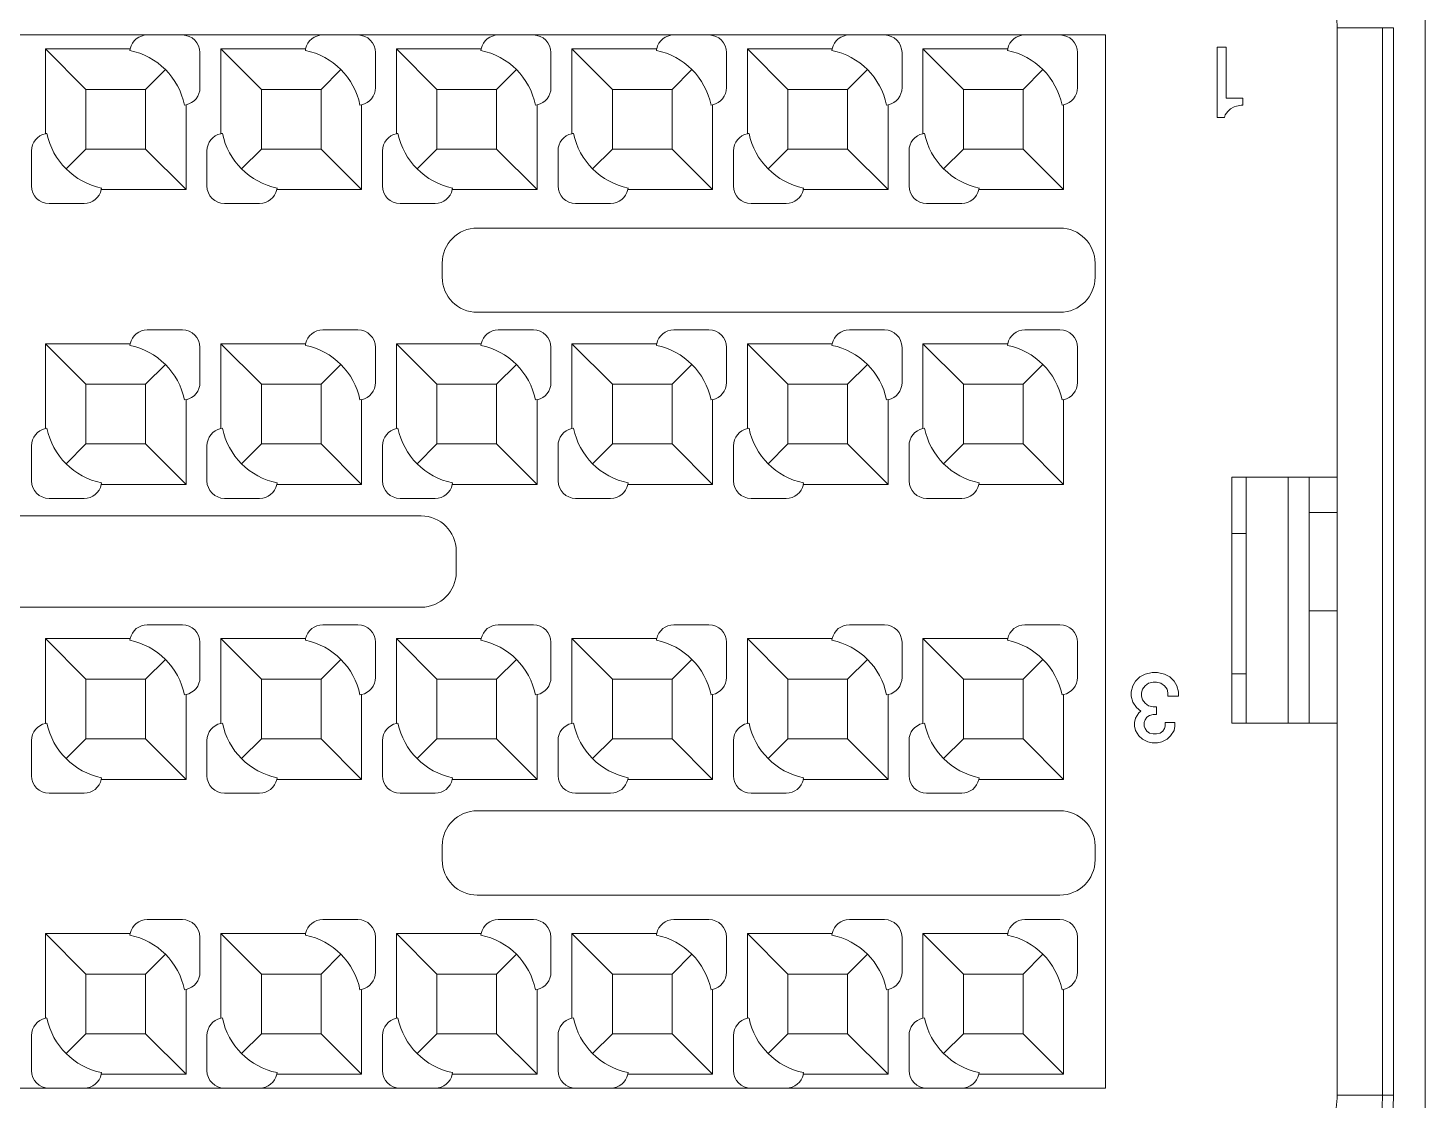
# Model space of a CAD drawing. Header units: inches. Extents: x 47316 to 59086, y 3141 to 11743.
# Drawn here: x 54119.66 to 54139.56, y 9553.62 to 9568.89 of the extents above; entities that cross this region are included whole.
import ezdxf

# ---------------------------------------------------------------- set-up
doc = ezdxf.new("R2010")
doc.units = ezdxf.units.IN
doc.header["$MEASUREMENT"] = 0

msp = doc.modelspace()

# ---------------------------------------------------------------- linework, layer by layer
at = {"color": 0, "lineweight": 15}
msp.add_line((54139.558, 9547.44), (54139.558, 9575.14), dxfattribs=at)
at = {"color": 0, "lineweight": 15, "ltscale": 0.05}
for p, q in [((54119.358, 9568.79), (54121.358, 9568.79)), ((54121.858, 9568.79), (54123.858, 9568.79)), ((54124.358, 9568.79), (54126.358, 9568.79)), ((54126.858, 9568.79), (54128.858, 9568.79)), ((54129.358, 9568.79), (54131.358, 9568.79)), ((54131.858, 9568.79), (54133.858, 9568.79)), ((54117.958, 9553.79), (54119.958, 9553.79)), ((54120.458, 9553.79), (54122.458, 9553.79)), ((54122.958, 9553.79), (54124.958, 9553.79)), ((54125.458, 9553.79), (54127.458, 9553.79)), ((54127.958, 9553.79), (54129.958, 9553.79)), ((54130.458, 9553.79), (54132.458, 9553.79))]:
    msp.add_line(p, q, dxfattribs=at)
at = {"color": 0, "lineweight": 15, "ltscale": 0.0125}
for p, q in [((54121.858, 9568.79), (54121.358, 9568.79)), ((54124.358, 9568.79), (54123.858, 9568.79)), ((54126.858, 9568.79), (54126.358, 9568.79)), ((54129.358, 9568.79), (54128.858, 9568.79)), ((54131.858, 9568.79), (54131.358, 9568.79)), ((54134.358, 9568.79), (54133.858, 9568.79)), ((54122.108, 9568.04), (54122.108, 9568.54)), ((54124.608, 9568.04), (54124.608, 9568.54)), ((54127.108, 9568.04), (54127.108, 9568.54)), ((54129.608, 9568.04), (54129.608, 9568.54)), ((54132.108, 9568.04), (54132.108, 9568.54)), ((54134.608, 9568.04), (54134.608, 9568.54)), ((54119.708, 9567.14), (54119.708, 9566.64)), ((54122.208, 9567.14), (54122.208, 9566.64)), ((54124.708, 9567.14), (54124.708, 9566.64)), ((54127.208, 9567.14), (54127.208, 9566.64)), ((54129.708, 9567.14), (54129.708, 9566.64)), ((54132.208, 9567.14), (54132.208, 9566.64)), ((54119.958, 9566.39), (54120.458, 9566.39)), ((54122.458, 9566.39), (54122.958, 9566.39)), ((54124.958, 9566.39), (54125.458, 9566.39)), ((54127.458, 9566.39), (54127.958, 9566.39)), ((54129.958, 9566.39), (54130.458, 9566.39)), ((54132.458, 9566.39), (54132.958, 9566.39)), ((54121.858, 9564.59), (54121.358, 9564.59)), ((54124.358, 9564.59), (54123.858, 9564.59)), ((54126.858, 9564.59), (54126.358, 9564.59)), ((54129.358, 9564.59), (54128.858, 9564.59)), ((54131.858, 9564.59), (54131.358, 9564.59)), ((54134.358, 9564.59), (54133.858, 9564.59)), ((54122.108, 9563.84), (54122.108, 9564.34)), ((54124.608, 9563.84), (54124.608, 9564.34)), ((54127.108, 9563.84), (54127.108, 9564.34)), ((54129.608, 9563.84), (54129.608, 9564.34)), ((54132.108, 9563.84), (54132.108, 9564.34)), ((54134.608, 9563.84), (54134.608, 9564.34)), ((54119.708, 9562.94), (54119.708, 9562.44)), ((54122.208, 9562.94), (54122.208, 9562.44)), ((54124.708, 9562.94), (54124.708, 9562.44)), ((54127.208, 9562.94), (54127.208, 9562.44)), ((54129.708, 9562.94), (54129.708, 9562.44)), ((54132.208, 9562.94), (54132.208, 9562.44)), ((54138.308, 9561.99), (54138.308, 9562.49)), ((54119.958, 9562.19), (54120.458, 9562.19)), ((54122.458, 9562.19), (54122.958, 9562.19)), ((54124.958, 9562.19), (54125.458, 9562.19)), ((54127.458, 9562.19), (54127.958, 9562.19)), ((54129.958, 9562.19), (54130.458, 9562.19)), ((54132.458, 9562.19), (54132.958, 9562.19)), ((54121.858, 9560.39), (54121.358, 9560.39)), ((54124.358, 9560.39), (54123.858, 9560.39)), ((54126.858, 9560.39), (54126.358, 9560.39)), ((54129.358, 9560.39), (54128.858, 9560.39)), ((54131.858, 9560.39), (54131.358, 9560.39)), ((54134.358, 9560.39), (54133.858, 9560.39)), ((54122.108, 9559.64), (54122.108, 9560.14)), ((54124.608, 9559.64), (54124.608, 9560.14)), ((54127.108, 9559.64), (54127.108, 9560.14)), ((54129.608, 9559.64), (54129.608, 9560.14)), ((54132.108, 9559.64), (54132.108, 9560.14)), ((54134.608, 9559.64), (54134.608, 9560.14)), ((54119.708, 9558.74), (54119.708, 9558.24)), ((54122.208, 9558.74), (54122.208, 9558.24)), ((54124.708, 9558.74), (54124.708, 9558.24)), ((54127.208, 9558.74), (54127.208, 9558.24)), ((54129.708, 9558.74), (54129.708, 9558.24)), ((54132.208, 9558.74), (54132.208, 9558.24)), ((54119.958, 9557.99), (54120.458, 9557.99)), ((54122.458, 9557.99), (54122.958, 9557.99)), ((54124.958, 9557.99), (54125.458, 9557.99)), ((54127.458, 9557.99), (54127.958, 9557.99)), ((54129.958, 9557.99), (54130.458, 9557.99)), ((54132.458, 9557.99), (54132.958, 9557.99)), ((54121.858, 9556.19), (54121.358, 9556.19)), ((54124.358, 9556.19), (54123.858, 9556.19)), ((54126.858, 9556.19), (54126.358, 9556.19)), ((54129.358, 9556.19), (54128.858, 9556.19)), ((54131.858, 9556.19), (54131.358, 9556.19)), ((54134.358, 9556.19), (54133.858, 9556.19)), ((54122.108, 9555.44), (54122.108, 9555.94)), ((54124.608, 9555.44), (54124.608, 9555.94)), ((54127.108, 9555.44), (54127.108, 9555.94)), ((54129.608, 9555.44), (54129.608, 9555.94)), ((54132.108, 9555.44), (54132.108, 9555.94)), ((54134.608, 9555.44), (54134.608, 9555.94)), ((54119.708, 9554.54), (54119.708, 9554.04)), ((54122.208, 9554.54), (54122.208, 9554.04)), ((54124.708, 9554.54), (54124.708, 9554.04)), ((54127.208, 9554.54), (54127.208, 9554.04)), ((54129.708, 9554.54), (54129.708, 9554.04)), ((54132.208, 9554.54), (54132.208, 9554.04)), ((54119.958, 9553.79), (54120.458, 9553.79)), ((54122.458, 9553.79), (54122.958, 9553.79)), ((54124.958, 9553.79), (54125.458, 9553.79)), ((54127.458, 9553.79), (54127.958, 9553.79)), ((54129.958, 9553.79), (54130.458, 9553.79)), ((54132.458, 9553.79), (54132.958, 9553.79))]:
    msp.add_line(p, q, dxfattribs=at)
at = {"color": 0, "lineweight": 15, "ltscale": 0.016251}
msp.add_line((54134.358, 9568.79), (54135.008, 9568.79), dxfattribs=at)
at = {"color": 0, "lineweight": 15, "ltscale": 0.375}
msp.add_line((54135.008, 9568.79), (54135.008, 9553.79), dxfattribs=at)
at = {"color": 0, "lineweight": 15, "ltscale": 0.016116}
for p, q in [((54138.306, 9568.89), (54138.951, 9568.89)), ((54138.951, 9553.69), (54138.306, 9553.69))]:
    msp.add_line(p, q, dxfattribs=at)
at = {"color": 0, "lineweight": 15, "ltscale": 0.1575}
msp.add_line((54138.308, 9562.49), (54138.308, 9568.79), dxfattribs=at)
at = {"color": 0, "lineweight": 15, "ltscale": 0.003928}
for p, q in [((54139.108, 9568.89), (54138.951, 9568.89)), ((54138.951, 9553.69), (54139.108, 9553.69))]:
    msp.add_line(p, q, dxfattribs=at)
at = {"color": 0, "lineweight": 15, "ltscale": 0.379999}
for p, q in [((54138.951, 9568.89), (54138.951, 9553.69)), ((54139.108, 9568.89), (54139.108, 9553.69)), ((54139.108, 9568.89), (54139.108, 9553.69))]:
    msp.add_line(p, q, dxfattribs=at)
at = {"color": 0, "lineweight": 15, "ltscale": 0.030197}
for p, q in [((54119.906, 9568.593), (54119.906, 9567.385)), ((54121.113, 9568.593), (54119.906, 9568.593)), ((54122.406, 9568.593), (54122.406, 9567.385)), ((54123.613, 9568.593), (54122.406, 9568.593)), ((54124.906, 9568.593), (54124.906, 9567.385)), ((54126.113, 9568.593), (54124.906, 9568.593)), ((54127.406, 9568.593), (54127.406, 9567.385)), ((54128.613, 9568.593), (54127.406, 9568.593)), ((54129.906, 9568.593), (54129.906, 9567.385)), ((54131.113, 9568.593), (54129.906, 9568.593)), ((54132.406, 9568.593), (54132.406, 9567.385)), ((54133.613, 9568.593), (54132.406, 9568.593)), ((54121.91, 9567.796), (54121.91, 9566.588)), ((54124.41, 9567.796), (54124.41, 9566.588)), ((54126.91, 9567.796), (54126.91, 9566.588)), ((54129.41, 9567.796), (54129.41, 9566.588)), ((54131.91, 9567.796), (54131.91, 9566.588)), ((54134.41, 9567.796), (54134.41, 9566.588)), ((54121.91, 9566.588), (54120.702, 9566.588)), ((54124.41, 9566.588), (54123.202, 9566.588)), ((54126.91, 9566.588), (54125.702, 9566.588)), ((54129.41, 9566.588), (54128.202, 9566.588)), ((54131.91, 9566.588), (54130.702, 9566.588)), ((54134.41, 9566.588), (54133.202, 9566.588)), ((54119.906, 9564.393), (54119.906, 9563.185)), ((54121.113, 9564.393), (54119.906, 9564.393)), ((54122.406, 9564.393), (54122.406, 9563.185)), ((54123.613, 9564.393), (54122.406, 9564.393)), ((54124.906, 9564.393), (54124.906, 9563.185)), ((54126.113, 9564.393), (54124.906, 9564.393)), ((54127.406, 9564.393), (54127.406, 9563.185)), ((54128.613, 9564.393), (54127.406, 9564.393)), ((54129.906, 9564.393), (54129.906, 9563.185)), ((54131.113, 9564.393), (54129.906, 9564.393)), ((54132.406, 9564.393), (54132.406, 9563.185)), ((54133.613, 9564.393), (54132.406, 9564.393)), ((54121.91, 9563.596), (54121.91, 9562.388)), ((54124.41, 9563.596), (54124.41, 9562.388)), ((54126.91, 9563.596), (54126.91, 9562.388)), ((54129.41, 9563.596), (54129.41, 9562.388)), ((54131.91, 9563.596), (54131.91, 9562.388)), ((54134.41, 9563.596), (54134.41, 9562.388)), ((54121.91, 9562.388), (54120.702, 9562.388)), ((54124.41, 9562.388), (54123.202, 9562.388)), ((54126.91, 9562.388), (54125.702, 9562.388)), ((54129.41, 9562.388), (54128.202, 9562.388)), ((54131.91, 9562.388), (54130.702, 9562.388)), ((54134.41, 9562.388), (54133.202, 9562.388)), ((54119.906, 9560.193), (54119.906, 9558.985)), ((54121.113, 9560.193), (54119.906, 9560.193)), ((54122.406, 9560.193), (54122.406, 9558.985)), ((54123.613, 9560.193), (54122.406, 9560.193)), ((54124.906, 9560.193), (54124.906, 9558.985)), ((54126.113, 9560.193), (54124.906, 9560.193)), ((54127.406, 9560.193), (54127.406, 9558.985)), ((54128.613, 9560.193), (54127.406, 9560.193)), ((54129.906, 9560.193), (54129.906, 9558.985)), ((54131.113, 9560.193), (54129.906, 9560.193)), ((54132.406, 9560.193), (54132.406, 9558.985)), ((54133.613, 9560.193), (54132.406, 9560.193)), ((54121.91, 9558.188), (54120.702, 9558.188)), ((54124.41, 9558.188), (54123.202, 9558.188)), ((54126.91, 9558.188), (54125.702, 9558.188)), ((54129.41, 9558.188), (54128.202, 9558.188)), ((54131.91, 9558.188), (54130.702, 9558.188)), ((54134.41, 9558.188), (54133.202, 9558.188)), ((54119.906, 9555.993), (54119.906, 9554.785)), ((54121.113, 9555.993), (54119.906, 9555.993)), ((54122.406, 9555.993), (54122.406, 9554.785)), ((54123.613, 9555.993), (54122.406, 9555.993)), ((54124.906, 9555.993), (54124.906, 9554.785)), ((54126.113, 9555.993), (54124.906, 9555.993)), ((54127.406, 9555.993), (54127.406, 9554.785)), ((54128.613, 9555.993), (54127.406, 9555.993)), ((54129.906, 9555.993), (54129.906, 9554.785)), ((54131.113, 9555.993), (54129.906, 9555.993)), ((54132.406, 9555.993), (54132.406, 9554.785)), ((54133.613, 9555.993), (54132.406, 9555.993)), ((54121.91, 9553.988), (54120.702, 9553.988)), ((54124.41, 9553.988), (54123.202, 9553.988)), ((54126.91, 9553.988), (54125.702, 9553.988)), ((54129.41, 9553.988), (54128.202, 9553.988)), ((54131.91, 9553.988), (54130.702, 9553.988)), ((54134.41, 9553.988), (54133.202, 9553.988))]:
    msp.add_line(p, q, dxfattribs=at)
at = {"color": 0, "lineweight": 15, "ltscale": 0.020413}
for p, q in [((54120.483, 9568.015), (54119.906, 9568.593)), ((54122.983, 9568.015), (54122.406, 9568.593)), ((54125.483, 9568.015), (54124.906, 9568.593)), ((54127.983, 9568.015), (54127.406, 9568.593)), ((54130.483, 9568.015), (54129.906, 9568.593)), ((54132.983, 9568.015), (54132.406, 9568.593)), ((54121.333, 9554.565), (54121.91, 9553.988)), ((54123.833, 9554.565), (54124.41, 9553.988)), ((54126.333, 9554.565), (54126.91, 9553.988)), ((54128.833, 9554.565), (54129.41, 9553.988)), ((54131.333, 9554.565), (54131.91, 9553.988)), ((54133.833, 9554.565), (54134.41, 9553.988))]:
    msp.add_line(p, q, dxfattribs=at)
at = {"color": 0, "lineweight": 15, "ltscale": 0.000581603}
for p, q in [((54121.11, 9568.57), (54121.113, 9568.593)), ((54123.61, 9568.57), (54123.613, 9568.593)), ((54126.11, 9568.57), (54126.113, 9568.593)), ((54128.61, 9568.57), (54128.613, 9568.593)), ((54131.11, 9568.57), (54131.113, 9568.593)), ((54133.61, 9568.57), (54133.613, 9568.593))]:
    msp.add_line(p, q, dxfattribs=at)
at = {"color": 0, "lineweight": 15, "ltscale": 0.025}
msp.add_line((54136.599, 9567.615), (54136.599, 9568.615), dxfattribs=at)
at = {"color": 0, "lineweight": 15, "ltscale": 0.003125}
msp.add_line((54136.599, 9568.615), (54136.724, 9568.615), dxfattribs=at)
at = {"color": 0, "lineweight": 15, "ltscale": 0.018124}
msp.add_line((54136.724, 9568.615), (54136.724, 9567.89), dxfattribs=at)
at = {"color": 0, "lineweight": 15, "ltscale": 0.009974}
for p, q in [((54121.333, 9568.015), (54121.615, 9568.297)), ((54123.833, 9568.015), (54124.115, 9568.297)), ((54126.333, 9568.015), (54126.615, 9568.297)), ((54128.833, 9568.015), (54129.115, 9568.297)), ((54131.333, 9568.015), (54131.615, 9568.297)), ((54133.833, 9568.015), (54134.115, 9568.297)), ((54120.483, 9567.165), (54120.201, 9566.883)), ((54122.983, 9567.165), (54122.701, 9566.883)), ((54125.483, 9567.165), (54125.201, 9566.883)), ((54127.983, 9567.165), (54127.701, 9566.883)), ((54130.483, 9567.165), (54130.201, 9566.883)), ((54132.983, 9567.165), (54132.701, 9566.883)), ((54121.333, 9563.815), (54121.615, 9564.098)), ((54123.833, 9563.815), (54124.115, 9564.098)), ((54126.333, 9563.815), (54126.615, 9564.098)), ((54128.833, 9563.815), (54129.115, 9564.098)), ((54131.333, 9563.815), (54131.615, 9564.098)), ((54133.833, 9563.815), (54134.115, 9564.098)), ((54120.483, 9562.965), (54120.201, 9562.683)), ((54122.983, 9562.965), (54122.701, 9562.683)), ((54125.483, 9562.965), (54125.201, 9562.683)), ((54127.983, 9562.965), (54127.701, 9562.683)), ((54130.483, 9562.965), (54130.201, 9562.683)), ((54132.983, 9562.965), (54132.701, 9562.683)), ((54121.333, 9559.615), (54121.615, 9559.897)), ((54123.833, 9559.615), (54124.115, 9559.897)), ((54126.333, 9559.615), (54126.615, 9559.897)), ((54128.833, 9559.615), (54129.115, 9559.897)), ((54131.333, 9559.615), (54131.615, 9559.897)), ((54133.833, 9559.615), (54134.115, 9559.897)), ((54120.483, 9558.765), (54120.201, 9558.483)), ((54122.983, 9558.765), (54122.701, 9558.483)), ((54125.483, 9558.765), (54125.201, 9558.483)), ((54127.983, 9558.765), (54127.701, 9558.483)), ((54130.483, 9558.765), (54130.201, 9558.483)), ((54132.983, 9558.765), (54132.701, 9558.483)), ((54121.333, 9555.415), (54121.615, 9555.697)), ((54123.833, 9555.415), (54124.115, 9555.697)), ((54126.333, 9555.415), (54126.615, 9555.697)), ((54128.833, 9555.415), (54129.115, 9555.697)), ((54131.333, 9555.415), (54131.615, 9555.697)), ((54133.833, 9555.415), (54134.115, 9555.697)), ((54120.483, 9554.565), (54120.201, 9554.283)), ((54122.983, 9554.565), (54122.701, 9554.283)), ((54125.483, 9554.565), (54125.201, 9554.283)), ((54127.983, 9554.565), (54127.701, 9554.283)), ((54130.483, 9554.565), (54130.201, 9554.283)), ((54132.983, 9554.565), (54132.701, 9554.283))]:
    msp.add_line(p, q, dxfattribs=at)
at = {"color": 0, "lineweight": 15, "ltscale": 0.021249}
for p, q in [((54120.483, 9568.015), (54120.483, 9567.165)), ((54121.333, 9568.015), (54121.333, 9567.165)), ((54122.983, 9568.015), (54122.983, 9567.165)), ((54123.833, 9568.015), (54123.833, 9567.165)), ((54125.483, 9568.015), (54125.483, 9567.165)), ((54126.333, 9568.015), (54126.333, 9567.165)), ((54127.983, 9568.015), (54127.983, 9567.165)), ((54128.833, 9568.015), (54128.833, 9567.165)), ((54130.483, 9568.015), (54130.483, 9567.165)), ((54131.333, 9568.015), (54131.333, 9567.165)), ((54132.983, 9568.015), (54132.983, 9567.165)), ((54133.833, 9568.015), (54133.833, 9567.165)), ((54120.483, 9555.415), (54120.483, 9554.565)), ((54121.333, 9555.415), (54121.333, 9554.565)), ((54122.983, 9555.415), (54122.983, 9554.565)), ((54123.833, 9555.415), (54123.833, 9554.565)), ((54125.483, 9555.415), (54125.483, 9554.565)), ((54126.333, 9555.415), (54126.333, 9554.565)), ((54127.983, 9555.415), (54127.983, 9554.565)), ((54128.833, 9555.415), (54128.833, 9554.565)), ((54130.483, 9555.415), (54130.483, 9554.565)), ((54131.333, 9555.415), (54131.333, 9554.565)), ((54132.983, 9555.415), (54132.983, 9554.565)), ((54133.833, 9555.415), (54133.833, 9554.565))]:
    msp.add_line(p, q, dxfattribs=at)
at = {"color": 0, "lineweight": 15, "ltscale": 0.02125}
for p, q in [((54121.333, 9568.015), (54120.483, 9568.015)), ((54123.833, 9568.015), (54122.983, 9568.015)), ((54126.333, 9568.015), (54125.483, 9568.015)), ((54128.833, 9568.015), (54127.983, 9568.015)), ((54131.333, 9568.015), (54130.483, 9568.015)), ((54133.833, 9568.015), (54132.983, 9568.015)), ((54121.333, 9567.165), (54120.483, 9567.165)), ((54123.833, 9567.165), (54122.983, 9567.165)), ((54126.333, 9567.165), (54125.483, 9567.165)), ((54128.833, 9567.165), (54127.983, 9567.165)), ((54131.333, 9567.165), (54130.483, 9567.165)), ((54133.833, 9567.165), (54132.983, 9567.165)), ((54121.333, 9563.815), (54120.483, 9563.815)), ((54123.833, 9563.815), (54122.983, 9563.815)), ((54126.333, 9563.815), (54125.483, 9563.815)), ((54128.833, 9563.815), (54127.983, 9563.815)), ((54131.333, 9563.815), (54130.483, 9563.815)), ((54133.833, 9563.815), (54132.983, 9563.815)), ((54121.333, 9562.965), (54120.483, 9562.965)), ((54123.833, 9562.965), (54122.983, 9562.965)), ((54126.333, 9562.965), (54125.483, 9562.965)), ((54128.833, 9562.965), (54127.983, 9562.965)), ((54131.333, 9562.965), (54130.483, 9562.965)), ((54133.833, 9562.965), (54132.983, 9562.965)), ((54121.333, 9559.615), (54120.483, 9559.615)), ((54123.833, 9559.615), (54122.983, 9559.615)), ((54126.333, 9559.615), (54125.483, 9559.615)), ((54128.833, 9559.615), (54127.983, 9559.615)), ((54131.333, 9559.615), (54130.483, 9559.615)), ((54133.833, 9559.615), (54132.983, 9559.615)), ((54121.333, 9558.765), (54120.483, 9558.765)), ((54123.833, 9558.765), (54122.983, 9558.765)), ((54126.333, 9558.765), (54125.483, 9558.765)), ((54128.833, 9558.765), (54127.983, 9558.765)), ((54131.333, 9558.765), (54130.483, 9558.765)), ((54133.833, 9558.765), (54132.983, 9558.765)), ((54121.333, 9555.415), (54120.483, 9555.415)), ((54123.833, 9555.415), (54122.983, 9555.415)), ((54126.333, 9555.415), (54125.483, 9555.415)), ((54128.833, 9555.415), (54127.983, 9555.415)), ((54131.333, 9555.415), (54130.483, 9555.415)), ((54133.833, 9555.415), (54132.983, 9555.415)), ((54121.333, 9554.565), (54120.483, 9554.565)), ((54123.833, 9554.565), (54122.983, 9554.565)), ((54126.333, 9554.565), (54125.483, 9554.565)), ((54128.833, 9554.565), (54127.983, 9554.565)), ((54131.333, 9554.565), (54130.483, 9554.565)), ((54133.833, 9554.565), (54132.983, 9554.565))]:
    msp.add_line(p, q, dxfattribs=at)
at = {"color": 0, "lineweight": 15, "ltscale": 0.000580725}
for p, q in [((54121.887, 9567.792), (54121.91, 9567.796)), ((54124.387, 9567.792), (54124.41, 9567.796)), ((54126.887, 9567.792), (54126.91, 9567.796)), ((54129.387, 9567.792), (54129.41, 9567.796)), ((54131.887, 9567.792), (54131.91, 9567.796)), ((54134.387, 9567.792), (54134.41, 9567.796)), ((54132.406, 9567.385), (54132.429, 9567.389)), ((54121.887, 9563.592), (54121.91, 9563.596)), ((54124.387, 9563.592), (54124.41, 9563.596)), ((54126.887, 9563.592), (54126.91, 9563.596)), ((54129.387, 9563.592), (54129.41, 9563.596)), ((54131.887, 9563.592), (54131.91, 9563.596)), ((54134.387, 9563.592), (54134.41, 9563.596)), ((54132.406, 9563.185), (54132.429, 9563.189)), ((54121.887, 9559.392), (54121.91, 9559.396)), ((54124.387, 9559.392), (54124.41, 9559.396)), ((54126.887, 9559.392), (54126.91, 9559.396)), ((54129.387, 9559.392), (54129.41, 9559.396)), ((54131.887, 9559.392), (54131.91, 9559.396)), ((54134.387, 9559.392), (54134.41, 9559.396)), ((54132.406, 9558.985), (54132.429, 9558.989)), ((54121.887, 9555.192), (54121.91, 9555.196)), ((54124.387, 9555.192), (54124.41, 9555.196)), ((54126.887, 9555.192), (54126.91, 9555.196)), ((54129.387, 9555.192), (54129.41, 9555.196)), ((54131.887, 9555.192), (54131.91, 9555.196)), ((54134.387, 9555.192), (54134.41, 9555.196)), ((54132.406, 9554.785), (54132.429, 9554.789))]:
    msp.add_line(p, q, dxfattribs=at)
at = {"color": 0, "lineweight": 15, "ltscale": 0.005938}
msp.add_line((54136.724, 9567.89), (54136.962, 9567.89), dxfattribs=at)
at = {"color": 0, "lineweight": 15, "ltscale": 0.001326}
msp.add_line((54136.787, 9567.74), (54136.749, 9567.702), dxfattribs=at)
at = {"color": 0, "lineweight": 15, "ltscale": 0.001398}
msp.add_line((54136.837, 9567.765), (54136.787, 9567.74), dxfattribs=at)
at = {"color": 0, "lineweight": 15, "ltscale": 0.000987729}
for p, q in [((54136.874, 9567.777), (54136.837, 9567.765)), ((54135.846, 9558.91), (54135.858, 9558.947))]:
    msp.add_line(p, q, dxfattribs=at)
at = {"color": 0, "lineweight": 15, "ltscale": 0.001594}
for p, q in [((54136.937, 9567.79), (54136.874, 9567.777)), ((54135.683, 9559.572), (54135.621, 9559.56)), ((54135.796, 9559.56), (54135.733, 9559.572)), ((54135.421, 9558.997), (54135.433, 9559.06)), ((54135.433, 9558.885), (54135.421, 9558.947)), ((54135.996, 9558.947), (54135.983, 9558.885)), ((54135.671, 9558.71), (54135.608, 9558.722)), ((54135.808, 9558.722), (54135.746, 9558.71))]:
    msp.add_line(p, q, dxfattribs=at)
at = {"color": 0, "lineweight": 15, "ltscale": 0.00062561}
msp.add_line((54136.962, 9567.79), (54136.937, 9567.79), dxfattribs=at)
at = {"color": 0, "lineweight": 15, "ltscale": 0.002499}
msp.add_line((54136.962, 9567.89), (54136.962, 9567.79), dxfattribs=at)
at = {"color": 0, "lineweight": 15, "ltscale": 0.0025}
msp.add_line((54136.699, 9567.615), (54136.599, 9567.615), dxfattribs=at)
at = {"color": 0, "lineweight": 15, "ltscale": 0.000989177}
msp.add_line((54136.712, 9567.652), (54136.699, 9567.615), dxfattribs=at)
at = {"color": 0, "lineweight": 15, "ltscale": 0.001562}
for p, q in [((54136.749, 9567.702), (54136.712, 9567.652)), ((54135.571, 9559.522), (54135.533, 9559.472)), ((54135.846, 9559.522), (54135.796, 9559.56)), ((54135.883, 9559.472), (54135.846, 9559.522)), ((54135.533, 9559.322), (54135.571, 9559.272))]:
    msp.add_line(p, q, dxfattribs=at)
at = {"color": 0, "lineweight": 15, "ltscale": 0.000579973}
for p, q in [((54119.906, 9567.385), (54119.928, 9567.389)), ((54122.406, 9567.385), (54122.428, 9567.389)), ((54124.906, 9567.385), (54124.928, 9567.389)), ((54127.406, 9567.385), (54127.428, 9567.389)), ((54129.906, 9567.385), (54129.928, 9567.389)), ((54120.702, 9566.588), (54120.706, 9566.611)), ((54123.202, 9566.588), (54123.206, 9566.611)), ((54125.702, 9566.588), (54125.706, 9566.611)), ((54128.202, 9566.588), (54128.206, 9566.611)), ((54130.702, 9566.588), (54130.706, 9566.611)), ((54133.202, 9566.588), (54133.206, 9566.611)), ((54119.906, 9563.185), (54119.928, 9563.189)), ((54122.406, 9563.185), (54122.428, 9563.189)), ((54124.906, 9563.185), (54124.928, 9563.189)), ((54127.406, 9563.185), (54127.428, 9563.189)), ((54129.906, 9563.185), (54129.928, 9563.189)), ((54120.702, 9562.388), (54120.706, 9562.411)), ((54123.202, 9562.388), (54123.206, 9562.411)), ((54125.702, 9562.388), (54125.706, 9562.411)), ((54128.202, 9562.388), (54128.206, 9562.411)), ((54130.702, 9562.388), (54130.706, 9562.411)), ((54133.202, 9562.388), (54133.206, 9562.411)), ((54119.906, 9558.985), (54119.928, 9558.989)), ((54122.406, 9558.985), (54122.428, 9558.989)), ((54124.906, 9558.985), (54124.928, 9558.989)), ((54127.406, 9558.985), (54127.428, 9558.989)), ((54129.906, 9558.985), (54129.928, 9558.989)), ((54120.702, 9558.188), (54120.706, 9558.211)), ((54123.202, 9558.188), (54123.206, 9558.211)), ((54125.702, 9558.188), (54125.706, 9558.211)), ((54128.202, 9558.188), (54128.206, 9558.211)), ((54130.702, 9558.188), (54130.706, 9558.211)), ((54133.202, 9558.188), (54133.206, 9558.211)), ((54119.906, 9554.785), (54119.928, 9554.789)), ((54122.406, 9554.785), (54122.428, 9554.789)), ((54124.906, 9554.785), (54124.928, 9554.789)), ((54127.406, 9554.785), (54127.428, 9554.789)), ((54129.906, 9554.785), (54129.928, 9554.789))]:
    msp.add_line(p, q, dxfattribs=at)
at = {"color": 0, "lineweight": 15, "ltscale": 0.020412}
for p, q in [((54121.333, 9567.165), (54121.91, 9566.588)), ((54123.833, 9567.165), (54124.41, 9566.588)), ((54126.333, 9567.165), (54126.91, 9566.588)), ((54128.833, 9567.165), (54129.41, 9566.588)), ((54131.333, 9567.165), (54131.91, 9566.588)), ((54133.833, 9567.165), (54134.41, 9566.588)), ((54120.483, 9563.815), (54119.906, 9564.393)), ((54122.983, 9563.815), (54122.406, 9564.393)), ((54125.483, 9563.815), (54124.906, 9564.393)), ((54127.983, 9563.815), (54127.406, 9564.393)), ((54130.483, 9563.815), (54129.906, 9564.393)), ((54132.983, 9563.815), (54132.406, 9564.393)), ((54121.333, 9562.965), (54121.91, 9562.388)), ((54123.833, 9562.965), (54124.41, 9562.388)), ((54126.333, 9562.965), (54126.91, 9562.388)), ((54128.833, 9562.965), (54129.41, 9562.388)), ((54131.333, 9562.965), (54131.91, 9562.388)), ((54133.833, 9562.965), (54134.41, 9562.388)), ((54120.483, 9559.615), (54119.906, 9560.193)), ((54122.983, 9559.615), (54122.406, 9560.193)), ((54125.483, 9559.615), (54124.906, 9560.193)), ((54127.983, 9559.615), (54127.406, 9560.193)), ((54130.483, 9559.615), (54129.906, 9560.193)), ((54132.983, 9559.615), (54132.406, 9560.193)), ((54121.333, 9558.765), (54121.91, 9558.188)), ((54123.833, 9558.765), (54124.41, 9558.188)), ((54126.333, 9558.765), (54126.91, 9558.188)), ((54128.833, 9558.765), (54129.41, 9558.188)), ((54131.333, 9558.765), (54131.91, 9558.188)), ((54133.833, 9558.765), (54134.41, 9558.188)), ((54120.483, 9555.415), (54119.906, 9555.993)), ((54122.983, 9555.415), (54122.406, 9555.993)), ((54125.483, 9555.415), (54124.906, 9555.993)), ((54127.983, 9555.415), (54127.406, 9555.993)), ((54130.483, 9555.415), (54129.906, 9555.993)), ((54132.983, 9555.415), (54132.406, 9555.993))]:
    msp.add_line(p, q, dxfattribs=at)
at = {"color": 0, "lineweight": 15, "ltscale": 0.2075}
for p, q in [((54126.058, 9566.04), (54134.358, 9566.04)), ((54134.358, 9564.84), (54126.058, 9564.84)), ((54126.058, 9557.74), (54134.358, 9557.74)), ((54126.058, 9556.54), (54134.358, 9556.54))]:
    msp.add_line(p, q, dxfattribs=at)
at = {"color": 0, "lineweight": 15, "ltscale": 0.005}
for p, q in [((54125.558, 9565.34), (54125.558, 9565.54)), ((54134.858, 9565.54), (54134.858, 9565.34)), ((54136.808, 9561.69), (54137.008, 9561.69)), ((54137.008, 9559.69), (54136.808, 9559.69)), ((54125.558, 9557.04), (54125.558, 9557.24)), ((54134.858, 9557.04), (54134.858, 9557.24))]:
    msp.add_line(p, q, dxfattribs=at)
at = {"color": 0, "lineweight": 15, "ltscale": 0.000580097}
for p, q in [((54121.11, 9564.37), (54121.113, 9564.393)), ((54123.61, 9564.37), (54123.613, 9564.393)), ((54126.11, 9564.37), (54126.113, 9564.393)), ((54128.61, 9564.37), (54128.613, 9564.393)), ((54131.11, 9564.37), (54131.113, 9564.393)), ((54133.61, 9564.37), (54133.613, 9564.393)), ((54121.11, 9560.17), (54121.113, 9560.193)), ((54123.61, 9560.17), (54123.613, 9560.193)), ((54126.11, 9560.17), (54126.113, 9560.193)), ((54128.61, 9560.17), (54128.613, 9560.193)), ((54131.11, 9560.17), (54131.113, 9560.193)), ((54133.61, 9560.17), (54133.613, 9560.193)), ((54121.11, 9555.97), (54121.113, 9555.993)), ((54123.61, 9555.97), (54123.613, 9555.993)), ((54126.11, 9555.97), (54126.113, 9555.993)), ((54128.61, 9555.97), (54128.613, 9555.993)), ((54131.11, 9555.97), (54131.113, 9555.993)), ((54133.61, 9555.97), (54133.613, 9555.993))]:
    msp.add_line(p, q, dxfattribs=at)
at = {"color": 0, "lineweight": 15, "ltscale": 0.021251}
for p, q in [((54120.483, 9563.815), (54120.483, 9562.965)), ((54121.333, 9563.815), (54121.333, 9562.965)), ((54122.983, 9563.815), (54122.983, 9562.965)), ((54123.833, 9563.815), (54123.833, 9562.965)), ((54125.483, 9563.815), (54125.483, 9562.965)), ((54126.333, 9563.815), (54126.333, 9562.965)), ((54127.983, 9563.815), (54127.983, 9562.965)), ((54128.833, 9563.815), (54128.833, 9562.965)), ((54130.483, 9563.815), (54130.483, 9562.965)), ((54131.333, 9563.815), (54131.333, 9562.965)), ((54132.983, 9563.815), (54132.983, 9562.965)), ((54133.833, 9563.815), (54133.833, 9562.965)), ((54120.483, 9559.615), (54120.483, 9558.765)), ((54121.333, 9559.615), (54121.333, 9558.765)), ((54122.983, 9559.615), (54122.983, 9558.765)), ((54123.833, 9559.615), (54123.833, 9558.765)), ((54125.483, 9559.615), (54125.483, 9558.765)), ((54126.333, 9559.615), (54126.333, 9558.765)), ((54127.983, 9559.615), (54127.983, 9558.765)), ((54128.833, 9559.615), (54128.833, 9558.765)), ((54130.483, 9559.615), (54130.483, 9558.765)), ((54131.333, 9559.615), (54131.333, 9558.765)), ((54132.983, 9559.615), (54132.983, 9558.765)), ((54133.833, 9559.615), (54133.833, 9558.765))]:
    msp.add_line(p, q, dxfattribs=at)
at = {"color": 0, "lineweight": 15, "ltscale": 0.0875}
for p, q in [((54136.808, 9558.99), (54136.808, 9562.49)), ((54137.008, 9558.99), (54137.008, 9562.49)), ((54137.608, 9562.49), (54137.608, 9558.99)), ((54137.908, 9558.99), (54137.908, 9562.49))]:
    msp.add_line(p, q, dxfattribs=at)
at = {"color": 0, "lineweight": 15, "ltscale": 0.0375}
for p, q in [((54136.808, 9562.49), (54138.308, 9562.49)), ((54138.308, 9558.99), (54136.808, 9558.99))]:
    msp.add_line(p, q, dxfattribs=at)
at = {"color": 0, "lineweight": 15, "ltscale": 0.01}
for p, q in [((54138.308, 9561.99), (54137.908, 9561.99)), ((54138.308, 9560.59), (54137.908, 9560.59))]:
    msp.add_line(p, q, dxfattribs=at)
at = {"color": 0, "lineweight": 15, "ltscale": 0.035001}
msp.add_line((54138.308, 9561.99), (54138.308, 9560.59), dxfattribs=at)
at = {"color": 0, "lineweight": 15, "ltscale": 0.155}
for p, q in [((54119.058, 9561.94), (54125.258, 9561.94)), ((54125.258, 9560.64), (54119.058, 9560.64))]:
    msp.add_line(p, q, dxfattribs=at)
at = {"color": 0, "lineweight": 15, "ltscale": 0.007501}
msp.add_line((54125.758, 9561.44), (54125.758, 9561.14), dxfattribs=at)
at = {"color": 0, "lineweight": 15, "ltscale": 0.039999}
msp.add_line((54138.308, 9558.99), (54138.308, 9560.59), dxfattribs=at)
at = {"color": 0, "lineweight": 15, "ltscale": 0.001822}
for p, q in [((54135.396, 9559.522), (54135.433, 9559.585)), ((54135.983, 9559.585), (54136.021, 9559.522))]:
    msp.add_line(p, q, dxfattribs=at)
at = {"color": 0, "lineweight": 15, "ltscale": 0.00221}
for p, q in [((54135.433, 9559.585), (54135.496, 9559.647)), ((54135.921, 9559.647), (54135.983, 9559.585))]:
    msp.add_line(p, q, dxfattribs=at)
at = {"color": 0, "lineweight": 15, "ltscale": 0.002096}
for p, q in [((54135.496, 9559.647), (54135.571, 9559.685)), ((54135.846, 9559.685), (54135.921, 9559.647)), ((54135.608, 9558.722), (54135.533, 9558.76)), ((54135.883, 9558.76), (54135.808, 9558.722))]:
    msp.add_line(p, q, dxfattribs=at)
at = {"color": 0, "lineweight": 15, "ltscale": 0.002577}
msp.add_line((54135.571, 9559.685), (54135.671, 9559.71), dxfattribs=at)
at = {"color": 0, "lineweight": 15, "ltscale": 0.001875}
for p, q in [((54135.671, 9559.71), (54135.746, 9559.71)), ((54135.746, 9558.71), (54135.671, 9558.71))]:
    msp.add_line(p, q, dxfattribs=at)
at = {"color": 0, "lineweight": 15, "ltscale": 0.00125}
for p, q in [((54135.733, 9559.572), (54135.683, 9559.572)), ((54135.521, 9559.422), (54135.521, 9559.372)), ((54135.896, 9559.372), (54135.896, 9559.422)), ((54135.683, 9559.222), (54135.733, 9559.222)), ((54135.421, 9558.947), (54135.421, 9558.997)), ((54135.558, 9558.997), (54135.558, 9558.947)), ((54135.733, 9559.11), (54135.683, 9559.11)), ((54135.858, 9558.947), (54135.858, 9558.997)), ((54135.996, 9558.997), (54135.996, 9558.947)), ((54135.683, 9558.835), (54135.733, 9558.835))]:
    msp.add_line(p, q, dxfattribs=at)
at = {"color": 0, "lineweight": 15, "ltscale": 0.002576}
msp.add_line((54135.746, 9559.71), (54135.846, 9559.685), dxfattribs=at)
at = {"color": 0, "lineweight": 15, "ltscale": 0.030199}
for p, q in [((54121.91, 9559.396), (54121.91, 9558.188)), ((54124.41, 9559.396), (54124.41, 9558.188)), ((54126.91, 9559.396), (54126.91, 9558.188)), ((54129.41, 9559.396), (54129.41, 9558.188)), ((54131.91, 9559.396), (54131.91, 9558.188)), ((54134.41, 9559.396), (54134.41, 9558.188)), ((54121.91, 9555.196), (54121.91, 9553.988)), ((54124.41, 9555.196), (54124.41, 9553.988)), ((54126.91, 9555.196), (54126.91, 9553.988)), ((54129.41, 9555.196), (54129.41, 9553.988)), ((54131.91, 9555.196), (54131.91, 9553.988)), ((54134.41, 9555.196), (54134.41, 9553.988))]:
    msp.add_line(p, q, dxfattribs=at)
at = {"color": 0, "lineweight": 15, "ltscale": 0.002276}
for p, q in [((54135.371, 9559.435), (54135.396, 9559.522)), ((54136.021, 9559.522), (54136.046, 9559.435))]:
    msp.add_line(p, q, dxfattribs=at)
at = {"color": 0, "lineweight": 15, "ltscale": 0.001563}
for p, q in [((54135.371, 9559.372), (54135.371, 9559.435)), ((54135.621, 9559.56), (54135.571, 9559.522)), ((54136.046, 9559.435), (54136.046, 9559.372)), ((54135.571, 9559.272), (54135.621, 9559.235))]:
    msp.add_line(p, q, dxfattribs=at)
at = {"color": 0, "lineweight": 15, "ltscale": 0.002274}
msp.add_line((54135.396, 9559.285), (54135.371, 9559.372), dxfattribs=at)
at = {"color": 0, "lineweight": 15, "ltscale": 0.00129}
for p, q in [((54135.533, 9559.472), (54135.521, 9559.422)), ((54135.896, 9559.422), (54135.883, 9559.472))]:
    msp.add_line(p, q, dxfattribs=at)
at = {"color": 0, "lineweight": 15, "ltscale": 0.001288}
for p, q in [((54135.521, 9559.372), (54135.533, 9559.322)), ((54135.733, 9558.835), (54135.783, 9558.847))]:
    msp.add_line(p, q, dxfattribs=at)
at = {"color": 0, "lineweight": 15, "ltscale": 0.00375}
msp.add_line((54136.046, 9559.372), (54135.896, 9559.372), dxfattribs=at)
at = {"color": 0, "lineweight": 15, "ltscale": 0.002254}
for p, q in [((54135.446, 9559.21), (54135.396, 9559.285)), ((54135.433, 9559.06), (54135.483, 9559.135)), ((54135.483, 9558.81), (54135.433, 9558.885)), ((54135.983, 9558.885), (54135.933, 9558.81))]:
    msp.add_line(p, q, dxfattribs=at)
at = {"color": 0, "lineweight": 15, "ltscale": 0.002001}
msp.add_line((54135.508, 9559.16), (54135.446, 9559.21), dxfattribs=at)
at = {"color": 0, "lineweight": 15, "ltscale": 0.001593}
msp.add_line((54135.621, 9559.235), (54135.683, 9559.222), dxfattribs=at)
at = {"color": 0, "lineweight": 15, "ltscale": 0.002814}
msp.add_line((54135.733, 9559.222), (54135.733, 9559.11), dxfattribs=at)
at = {"color": 0, "lineweight": 15, "ltscale": 0.000884207}
msp.add_line((54135.483, 9559.135), (54135.508, 9559.16), dxfattribs=at)
at = {"color": 0, "lineweight": 15, "ltscale": 0.000988936}
msp.add_line((54135.571, 9559.035), (54135.558, 9558.997), dxfattribs=at)
at = {"color": 0, "lineweight": 15, "ltscale": 0.001126}
for p, q in [((54135.596, 9559.072), (54135.571, 9559.035)), ((54135.596, 9558.872), (54135.633, 9558.847)), ((54135.783, 9558.847), (54135.821, 9558.872))]:
    msp.add_line(p, q, dxfattribs=at)
at = {"color": 0, "lineweight": 15, "ltscale": 0.001127}
for p, q in [((54135.633, 9559.097), (54135.596, 9559.072)), ((54135.571, 9558.91), (54135.596, 9558.872)), ((54135.821, 9558.872), (54135.846, 9558.91))]:
    msp.add_line(p, q, dxfattribs=at)
at = {"color": 0, "lineweight": 15, "ltscale": 0.001289}
for p, q in [((54135.683, 9559.11), (54135.633, 9559.097)), ((54135.633, 9558.847), (54135.683, 9558.835))]:
    msp.add_line(p, q, dxfattribs=at)
at = {"color": 0, "lineweight": 15, "ltscale": 0.003438}
msp.add_line((54135.858, 9558.997), (54135.996, 9558.997), dxfattribs=at)
at = {"color": 0, "lineweight": 15, "ltscale": 0.13}
msp.add_line((54138.308, 9558.99), (54138.308, 9553.79), dxfattribs=at)
at = {"color": 0, "lineweight": 15, "ltscale": 0.001767}
msp.add_line((54135.533, 9558.76), (54135.483, 9558.81), dxfattribs=at)
at = {"color": 0, "lineweight": 15, "ltscale": 0.000987488}
msp.add_line((54135.558, 9558.947), (54135.571, 9558.91), dxfattribs=at)
at = {"color": 0, "lineweight": 15, "ltscale": 0.001768}
msp.add_line((54135.933, 9558.81), (54135.883, 9558.76), dxfattribs=at)
at = {"color": 0, "lineweight": 15, "ltscale": 0.000581478}
for p, q in [((54120.702, 9553.988), (54120.706, 9554.011)), ((54123.202, 9553.988), (54123.206, 9554.011)), ((54125.702, 9553.988), (54125.706, 9554.011)), ((54128.202, 9553.988), (54128.206, 9554.011)), ((54130.702, 9553.988), (54130.706, 9554.011)), ((54133.202, 9553.988), (54133.206, 9554.011))]:
    msp.add_line(p, q, dxfattribs=at)
at = {"color": 0, "lineweight": 15, "ltscale": 0.05125}
msp.add_line((54132.958, 9553.79), (54135.008, 9553.79), dxfattribs=at)
at = {"color": 0, "lineweight": 15}
for centre, radius, start, end in [((54135.508, 9568.79), 2.8, 0, 90), ((54121.358, 9568.54), 0.25, 90, 167.9127), ((54121.858, 9568.54), 0.25, 0, 90), ((54123.858, 9568.54), 0.25, 90, 167.9127), ((54124.358, 9568.54), 0.25, 0, 90), ((54126.358, 9568.54), 0.25, 90, 167.9127), ((54126.858, 9568.54), 0.25, 0, 90), ((54128.858, 9568.54), 0.25, 90, 167.9127), ((54129.358, 9568.54), 0.25, 0, 90), ((54131.358, 9568.54), 0.25, 90, 167.9127), ((54131.858, 9568.54), 0.25, 0, 90), ((54133.858, 9568.54), 0.25, 90, 167.9127), ((54134.358, 9568.54), 0.25, 0, 90), ((54120.908, 9567.59), 1, 11.6387, 78.3613), ((54123.408, 9567.59), 1, 11.6387, 78.3613), ((54125.908, 9567.59), 1, 11.6387, 78.3613), ((54128.408, 9567.59), 1, 11.6387, 78.3613), ((54130.908, 9567.59), 1, 11.6387, 78.3613), ((54133.408, 9567.59), 1, 11.6387, 78.3613), ((54121.858, 9568.04), 0.25, 282.0906, 0), ((54124.358, 9568.04), 0.25, 282.0906, 0), ((54126.858, 9568.04), 0.25, 282.0906, 0), ((54129.358, 9568.04), 0.25, 282.0906, 0), ((54131.858, 9568.04), 0.25, 282.0884, 0), ((54134.358, 9568.04), 0.25, 282.0884, 0), ((54119.958, 9567.14), 0.25, 102.0873, 180), ((54120.908, 9567.59), 1, 191.6387, 258.3613), ((54122.458, 9567.14), 0.25, 102.0873, 180), ((54123.408, 9567.59), 1, 191.6387, 258.3613), ((54124.958, 9567.14), 0.25, 102.0873, 180), ((54125.908, 9567.59), 1, 191.6387, 258.3613), ((54127.458, 9567.14), 0.25, 102.0873, 180), ((54128.408, 9567.59), 1, 191.6387, 258.3613), ((54129.958, 9567.14), 0.25, 102.0873, 180), ((54130.908, 9567.59), 1, 191.6387, 258.3613), ((54132.458, 9567.14), 0.25, 102.0873, 180), ((54133.408, 9567.59), 1, 191.6387, 258.3613), ((54119.958, 9566.64), 0.25, 180, 270), ((54120.458, 9566.64), 0.25, 270, 347.9127), ((54122.458, 9566.64), 0.25, 180, 270), ((54122.958, 9566.64), 0.25, 270, 347.9127), ((54124.958, 9566.64), 0.25, 180, 270), ((54125.458, 9566.64), 0.25, 270, 347.9127), ((54127.458, 9566.64), 0.25, 180, 270), ((54127.958, 9566.64), 0.25, 270, 347.9127), ((54129.958, 9566.64), 0.25, 180, 270), ((54130.458, 9566.64), 0.25, 270, 347.9094), ((54132.458, 9566.64), 0.25, 180, 270), ((54132.958, 9566.64), 0.25, 270, 347.9094), ((54126.058, 9565.54), 0.5, 90, 180), ((54134.358, 9565.54), 0.5, 0, 90), ((54126.058, 9565.34), 0.5, 180, 270), ((54134.358, 9565.34), 0.5, 270, 0), ((54121.358, 9564.34), 0.25, 90, 167.9127), ((54121.858, 9564.34), 0.25, 0, 90), ((54123.858, 9564.34), 0.25, 90, 167.9127), ((54124.358, 9564.34), 0.25, 0, 90), ((54126.358, 9564.34), 0.25, 90, 167.9127), ((54126.858, 9564.34), 0.25, 0, 90), ((54128.858, 9564.34), 0.25, 90, 167.9127), ((54129.358, 9564.34), 0.25, 0, 90), ((54131.358, 9564.34), 0.25, 90, 167.9127), ((54131.858, 9564.34), 0.25, 0, 90), ((54133.858, 9564.34), 0.25, 90, 167.9127), ((54134.358, 9564.34), 0.25, 0, 90), ((54120.908, 9563.39), 1, 11.6387, 78.3613), ((54123.408, 9563.39), 1, 11.6387, 78.3613), ((54125.908, 9563.39), 1, 11.6387, 78.3613), ((54128.408, 9563.39), 1, 11.6387, 78.3613), ((54130.908, 9563.39), 1, 11.6387, 78.3613), ((54133.408, 9563.39), 1, 11.6387, 78.3613), ((54121.858, 9563.84), 0.25, 282.0884, 0), ((54124.358, 9563.84), 0.25, 282.0884, 0), ((54126.858, 9563.84), 0.25, 282.0884, 0), ((54129.358, 9563.84), 0.25, 282.0884, 0), ((54131.858, 9563.84), 0.25, 282.0884, 0), ((54134.358, 9563.84), 0.25, 282.0884, 0), ((54119.958, 9562.94), 0.25, 102.0873, 180), ((54120.908, 9563.39), 1, 191.6387, 258.3613), ((54122.458, 9562.94), 0.25, 102.0873, 180), ((54123.408, 9563.39), 1, 191.6387, 258.3613), ((54124.958, 9562.94), 0.25, 102.0873, 180), ((54125.908, 9563.39), 1, 191.6387, 258.3613), ((54127.458, 9562.94), 0.25, 102.0873, 180), ((54128.408, 9563.39), 1, 191.6387, 258.3613), ((54129.958, 9562.94), 0.25, 102.0873, 180), ((54130.908, 9563.39), 1, 191.6387, 258.3613), ((54132.458, 9562.94), 0.25, 102.0873, 180), ((54133.408, 9563.39), 1, 191.6387, 258.3613), ((54119.958, 9562.44), 0.25, 180, 270), ((54120.458, 9562.44), 0.25, 270, 347.9094), ((54122.458, 9562.44), 0.25, 180, 270), ((54122.958, 9562.44), 0.25, 270, 347.9094), ((54124.958, 9562.44), 0.25, 180, 270), ((54125.458, 9562.44), 0.25, 270, 347.9094), ((54127.458, 9562.44), 0.25, 180, 270), ((54127.958, 9562.44), 0.25, 270, 347.9094), ((54129.958, 9562.44), 0.25, 180, 270), ((54130.458, 9562.44), 0.25, 270, 347.9094), ((54132.458, 9562.44), 0.25, 180, 270), ((54132.958, 9562.44), 0.25, 270, 347.9094), ((54125.258, 9561.44), 0.5, 0, 90), ((54125.258, 9561.14), 0.5, 270, 0), ((54121.358, 9560.14), 0.25, 90, 167.9127), ((54121.858, 9560.14), 0.25, 0, 90), ((54123.858, 9560.14), 0.25, 90, 167.9127), ((54124.358, 9560.14), 0.25, 0, 90), ((54126.358, 9560.14), 0.25, 90, 167.9127), ((54126.858, 9560.14), 0.25, 0, 90), ((54128.858, 9560.14), 0.25, 90, 167.9127), ((54129.358, 9560.14), 0.25, 0, 90), ((54131.358, 9560.14), 0.25, 90, 167.9127), ((54131.858, 9560.14), 0.25, 0, 90), ((54133.858, 9560.14), 0.25, 90, 167.9127), ((54134.358, 9560.14), 0.25, 0, 90), ((54120.908, 9559.19), 1, 11.6387, 78.3613), ((54123.408, 9559.19), 1, 11.6387, 78.3613), ((54125.908, 9559.19), 1, 11.6387, 78.3613), ((54128.408, 9559.19), 1, 11.6387, 78.3613), ((54130.908, 9559.19), 1, 11.6387, 78.3613), ((54133.408, 9559.19), 1, 11.6387, 78.3613), ((54121.858, 9559.64), 0.25, 282.0884, 0), ((54124.358, 9559.64), 0.25, 282.0884, 0), ((54126.858, 9559.64), 0.25, 282.0884, 0), ((54129.358, 9559.64), 0.25, 282.0884, 0), ((54131.858, 9559.64), 0.25, 282.0884, 0), ((54134.358, 9559.64), 0.25, 282.0884, 0), ((54119.958, 9558.74), 0.25, 102.0873, 180), ((54120.908, 9559.19), 1, 191.6387, 258.3613), ((54122.458, 9558.74), 0.25, 102.0873, 180), ((54123.408, 9559.19), 1, 191.6387, 258.3613), ((54124.958, 9558.74), 0.25, 102.0873, 180), ((54125.908, 9559.19), 1, 191.6387, 258.3613), ((54127.458, 9558.74), 0.25, 102.0873, 180), ((54128.408, 9559.19), 1, 191.6387, 258.3613), ((54129.958, 9558.74), 0.25, 102.0873, 180), ((54130.908, 9559.19), 1, 191.6387, 258.3613), ((54132.458, 9558.74), 0.25, 102.0873, 180), ((54133.408, 9559.19), 1, 191.6387, 258.3613), ((54119.958, 9558.24), 0.25, 180, 270), ((54120.458, 9558.24), 0.25, 270, 347.9094), ((54122.458, 9558.24), 0.25, 180, 270), ((54122.958, 9558.24), 0.25, 270, 347.9094), ((54124.958, 9558.24), 0.25, 180, 270), ((54125.458, 9558.24), 0.25, 270, 347.9094), ((54127.458, 9558.24), 0.25, 180, 270), ((54127.958, 9558.24), 0.25, 270, 347.9094), ((54129.958, 9558.24), 0.25, 180, 270), ((54130.458, 9558.24), 0.25, 270, 347.9094), ((54132.458, 9558.24), 0.25, 180, 270), ((54132.958, 9558.24), 0.25, 270, 347.9094), ((54126.058, 9557.24), 0.5, 90, 180), ((54134.358, 9557.24), 0.5, 0, 90), ((54126.058, 9557.04), 0.5, 180, 270), ((54134.358, 9557.04), 0.5, 270, 0), ((54121.358, 9555.94), 0.25, 90, 167.9127), ((54121.858, 9555.94), 0.25, 0, 90), ((54123.858, 9555.94), 0.25, 90, 167.9127), ((54124.358, 9555.94), 0.25, 0, 90), ((54126.358, 9555.94), 0.25, 90, 167.9127), ((54126.858, 9555.94), 0.25, 0, 90), ((54128.858, 9555.94), 0.25, 90, 167.9127), ((54129.358, 9555.94), 0.25, 0, 90), ((54131.358, 9555.94), 0.25, 90, 167.9127), ((54131.858, 9555.94), 0.25, 0, 90), ((54133.858, 9555.94), 0.25, 90, 167.9127), ((54134.358, 9555.94), 0.25, 0, 90), ((54120.908, 9554.99), 1, 11.6387, 78.3613), ((54123.408, 9554.99), 1, 11.6387, 78.3613), ((54125.908, 9554.99), 1, 11.6387, 78.3613), ((54128.408, 9554.99), 1, 11.6387, 78.3613), ((54130.908, 9554.99), 1, 11.6387, 78.3613), ((54133.408, 9554.99), 1, 11.6387, 78.3613), ((54121.858, 9555.44), 0.25, 282.0884, 0), ((54124.358, 9555.44), 0.25, 282.0884, 0), ((54126.858, 9555.44), 0.25, 282.0884, 0), ((54129.358, 9555.44), 0.25, 282.0884, 0), ((54131.858, 9555.44), 0.25, 282.0884, 0), ((54134.358, 9555.44), 0.25, 282.0884, 0), ((54119.958, 9554.54), 0.25, 102.0873, 180), ((54120.908, 9554.99), 1, 191.6387, 258.3613), ((54122.458, 9554.54), 0.25, 102.0873, 180), ((54123.408, 9554.99), 1, 191.6387, 258.3613), ((54124.958, 9554.54), 0.25, 102.0873, 180), ((54125.908, 9554.99), 1, 191.6387, 258.3613), ((54127.458, 9554.54), 0.25, 102.0873, 180), ((54128.408, 9554.99), 1, 191.6387, 258.3613), ((54129.958, 9554.54), 0.25, 102.0873, 180), ((54130.908, 9554.99), 1, 191.6387, 258.3613), ((54132.458, 9554.54), 0.25, 102.0873, 180), ((54133.408, 9554.99), 1, 191.6387, 258.3613), ((54119.958, 9554.04), 0.25, 180, 270), ((54122.458, 9554.04), 0.25, 180, 270), ((54124.958, 9554.04), 0.25, 180, 270), ((54127.458, 9554.04), 0.25, 180, 270), ((54129.958, 9554.04), 0.25, 180, 270), ((54132.458, 9554.04), 0.25, 180, 270), ((54120.458, 9554.04), 0.25, 270, 347.9094), ((54122.958, 9554.04), 0.25, 270, 347.9094), ((54125.458, 9554.04), 0.25, 270, 347.9094), ((54127.958, 9554.04), 0.25, 270, 347.9094), ((54130.458, 9554.04), 0.25, 270, 347.9094), ((54132.958, 9554.04), 0.25, 270, 347.9094), ((54135.508, 9553.79), 2.8, 270, 0), ((54135.658, 9553.69), 3.45, 270, 0), ((54135.658, 9553.69), 3.293, 270, 0)]:
    msp.add_arc(centre, radius, start, end, dxfattribs=at)

doc.saveas('drawing.dxf')
